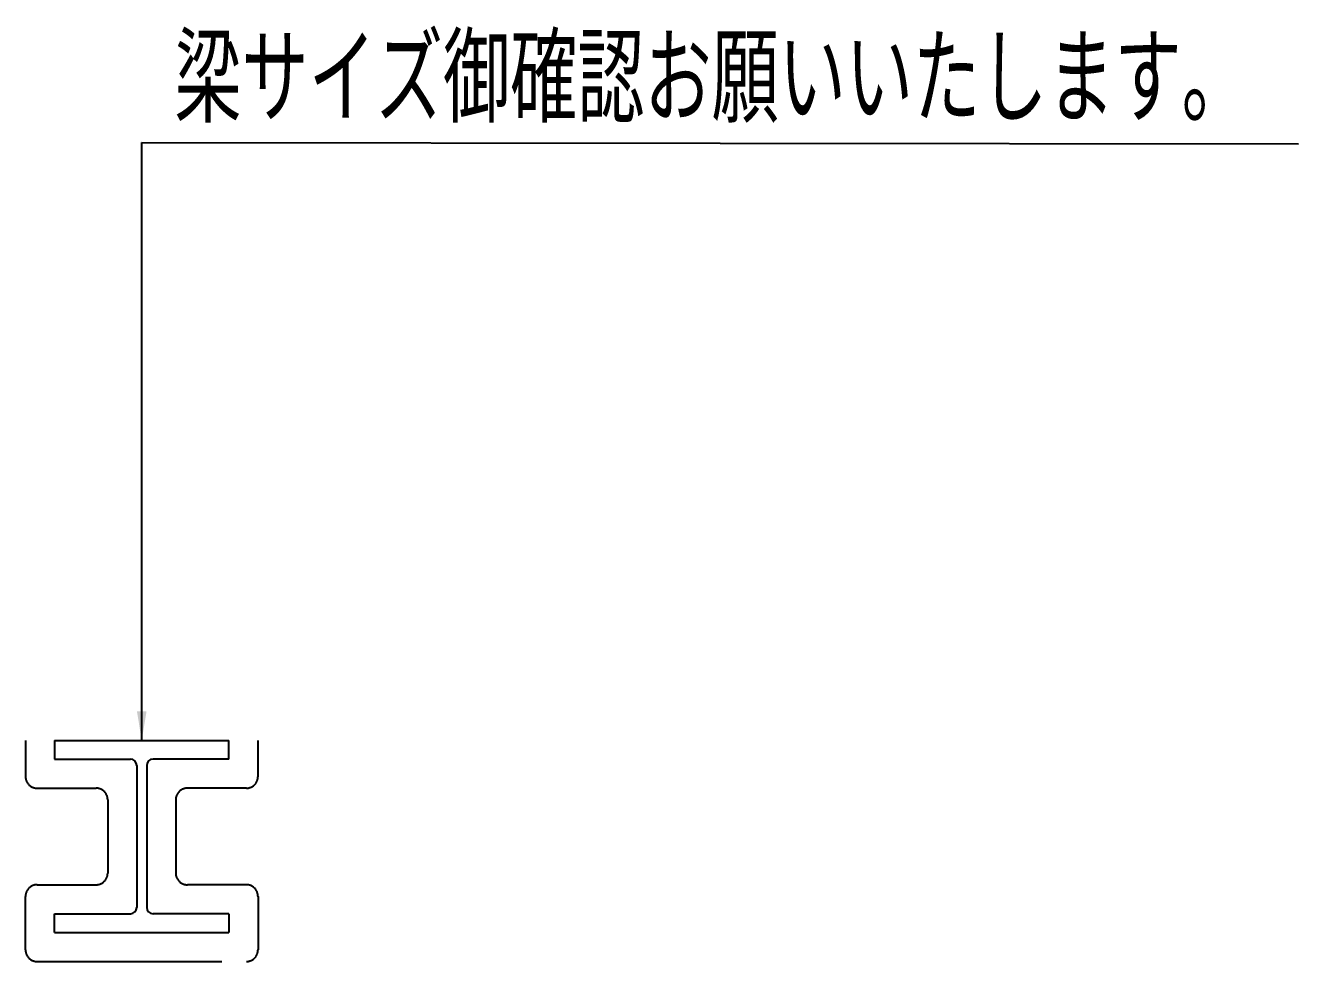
# Model space of a CAD drawing. Header units: inches. Extents: x 0 to 357596, y -35 to 212559.
# Drawn here: x 92991 to 95181, y 98698 to 100307 of the extents above; entities that cross this region are included whole.
import ezdxf

# ---------------------------------------------------------------- set-up
doc = ezdxf.new("R2010")
doc.units = ezdxf.units.IN
doc.header["$LTSCALE"] = 10
doc.header["$MEASUREMENT"] = 0
doc.linetypes.add('PHANTOM', pattern=[63.5, 31.75, -6.35, 6.35, -6.35, 6.35, -6.35])
for name, color, linetype in [('_P15_文字', 3, 'Continuous'), ('_別途', 6, 'PHANTOM'), ('_躯体', 8, 'Continuous')]:
    doc.layers.add(name, color=color, linetype=linetype)
doc.styles.add('OKAMURA', font='simplex8.shx', dxfattribs={"width": 0.7, "bigfont": 'BIGFONT.shx'})
doc.dimstyles.new('OKAMURA-050', dxfattribs={"dimscale": 50, "dimtxt": 3, "dimasz": 1, "dimexe": 0, "dimexo": 3, "dimgap": 1, "dimtad": 1, "dimdec": 8, "dimdsep": 46, "dimtxsty": 'OKAMURA', "dimblk1": 'DOT', "dimblk2": 'DOT', "dimsah": 1, "dimcen": 0, "dimclrt": 3, "dimadec": 0, "dimazin": 0, "dimtfac": 1, "dimtdec": 8, "dimtix": 1, "dimtmove": 2, "dimatfit": 3, "dimfxl": 1, "dimtolj": 1, "dimarcsym": 0})

# ---------------------------------------------------------------- blocks, each defined once
blk = doc.blocks.new('_DOT')
at = {"color": 0, "linetype": 'ByBlock'}
blk.add_line((-0.5, 0), (-1, 0), dxfattribs=at)
at = {"color": 0, "linetype": 'ByBlock', "const_width": 0.5}
blk.add_lwpolyline([(-0.25, 0, 1), (0.25, 0, 1)], format="xyb", close=True, dxfattribs=at)
blk = doc.blocks.new('*U375')
at = {"layer": '_別途'}
for p, q in [((-200, 0), (-200, -62)), ((200, -62), (200, 0)), ((-180, -82), (-78.5, -82)), ((180, -82), (78.5, -82)), ((-58.5, -102), (-58.5, -185)), ((58.5, -102), (58.5, -192.3)), ((-58.5, -185), (-58.5, -228)), ((58.5, -185), (58.5, -228)), ((-180, -248), (-78.5, -248)), ((180, -248), (78.5, -248)), ((-200, -360), (-200, -268)), ((200, -268), (200, -360)), ((-180, -380), (180, -380))]:
    blk.add_line(p, q, dxfattribs=at)
for centre, start, end in [((-180, -62), 180, 270), ((180, -62), 270, 0), ((-78.5, -102), 0, 90), ((78.5, -102), 90, 180), ((-78.5, -228), 270, 0), ((78.5, -228), 180, 270), ((-180, -268), 90, 180), ((180, -268), 0, 90), ((-180, -360), 180, 270), ((180, -360), 270, 0)]:
    blk.add_arc(centre, 20, start, end, dxfattribs=at)
at = {"layer": '_躯体'}
for p, q in [((-150, 0), (-150, -32)), ((-150, 0), (150, 0)), ((150, -32), (150, 0)), ((-150, -32), (-19.5, -32)), ((-8.5, -43), (-8.5, -185)), ((8.5, -43), (8.5, -185)), ((150, -32), (19.5, -32)), ((-8.5, -185), (-8.5, -287)), ((8.5, -185), (8.5, -287)), ((-150, -298), (-19.5, -298)), ((-150, -330), (-150, -298)), ((150, -298), (19.5, -298)), ((150, -298), (150, -330)), ((-150, -330), (150, -330))]:
    blk.add_line(p, q, dxfattribs=at)
for centre, start, end in [((-19.5, -43), 0, 90), ((19.5, -43), 90, 180), ((-19.5, -287), 270, 0), ((19.5, -287), 180, 270)]:
    blk.add_arc(centre, 11, start, end, dxfattribs=at)
at = {"layer": '_P15_文字', "insert": (56.2, 1212.1), "char_height": 150, "attachment_point": 1, "style": 'OKAMURA'}
blk.add_mtext_dynamic_manual_height_columns('梁サイズ御確認お願いいたします。', width=2097.447, gutter_width=37.5, heights=[0], dxfattribs=at)
at = {"layer": '_P15_文字'}
blk.add_leader([(0, 0), (0, 1028), (1989.8, 1025.8)], dimstyle='OKAMURA-050', override={"dimgap": 1, "dimtad": 0}, dxfattribs=at)

msp = doc.modelspace()

# ---------------------------------------------------------------- block references
msp.add_blockref('*U375', (93191.5, 99078))

doc.saveas('drawing.dxf')
